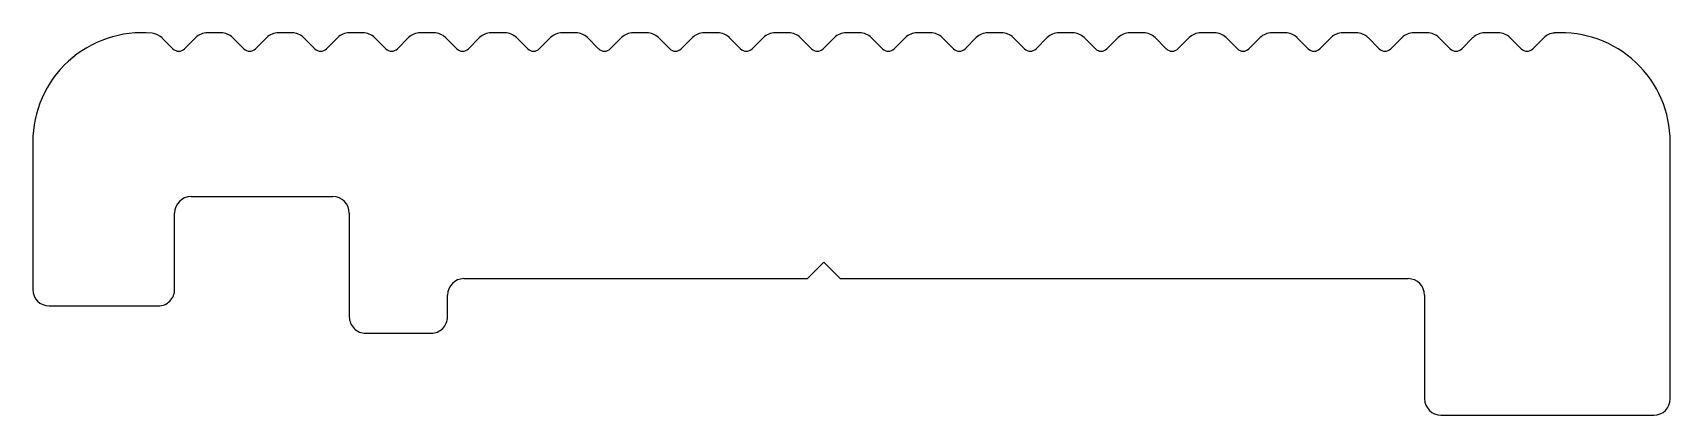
# Model space of a CAD drawing. Extents: x 1441.4 to 1471.4, y 419.7 to 426.7.
import ezdxf

# ---------------------------------------------------------------- set-up
doc = ezdxf.new("R2010")
doc.units = 0
doc.layers.get('0').update_dxf_attribs({"linetype": 'CONTINUOUS'})

msp = doc.modelspace()

# ---------------------------------------------------------------- linework, layer by layer
for p, q in [((1443.939, 426.435), (1443.74, 426.633)), ((1444.357, 426.641), (1444.151, 426.435)), ((1444.82, 426.729), (1444.569, 426.729)), ((1445.238, 426.435), (1445.032, 426.641)), ((1445.657, 426.641), (1445.451, 426.435)), ((1446.12, 426.729), (1445.869, 426.729)), ((1446.539, 426.435), (1446.333, 426.641)), ((1446.957, 426.641), (1446.751, 426.435)), ((1447.42, 426.729), (1447.169, 426.729)), ((1447.839, 426.435), (1447.632, 426.641)), ((1448.256, 426.641), (1448.05, 426.435)), ((1448.72, 426.729), (1448.469, 426.729)), ((1449.138, 426.435), (1448.932, 426.641)), ((1449.557, 426.641), (1449.351, 426.435)), ((1450.02, 426.729), (1449.769, 426.729)), ((1450.439, 426.435), (1450.233, 426.641)), ((1450.857, 426.641), (1450.651, 426.435)), ((1451.32, 426.729), (1451.069, 426.729)), ((1451.738, 426.435), (1451.532, 426.641)), ((1452.157, 426.641), (1451.951, 426.435)), ((1452.62, 426.729), (1452.369, 426.729)), ((1453.039, 426.435), (1452.833, 426.641)), ((1453.457, 426.641), (1453.251, 426.435)), ((1453.92, 426.729), (1453.669, 426.729)), ((1454.339, 426.435), (1454.132, 426.641)), ((1454.756, 426.641), (1454.55, 426.435)), ((1455.22, 426.729), (1454.969, 426.729)), ((1455.638, 426.435), (1455.432, 426.641)), ((1456.057, 426.641), (1455.851, 426.435)), ((1456.52, 426.729), (1456.269, 426.729)), ((1456.939, 426.435), (1456.733, 426.641)), ((1457.357, 426.641), (1457.151, 426.435)), ((1457.82, 426.729), (1457.569, 426.729)), ((1458.238, 426.435), (1458.032, 426.641)), ((1458.657, 426.641), (1458.451, 426.435)), ((1459.12, 426.729), (1458.869, 426.729)), ((1459.539, 426.435), (1459.333, 426.641)), ((1459.957, 426.641), (1459.751, 426.435)), ((1460.42, 426.729), (1460.169, 426.729)), ((1460.839, 426.435), (1460.632, 426.641)), ((1461.256, 426.641), (1461.05, 426.435)), ((1461.72, 426.729), (1461.469, 426.729)), ((1462.138, 426.435), (1461.932, 426.641)), ((1462.557, 426.641), (1462.351, 426.435)), ((1463.02, 426.729), (1462.769, 426.729)), ((1463.439, 426.435), (1463.233, 426.641)), ((1463.857, 426.641), (1463.651, 426.435)), ((1464.32, 426.729), (1464.069, 426.729)), ((1464.738, 426.435), (1464.532, 426.641)), ((1465.157, 426.641), (1464.951, 426.435)), ((1465.62, 426.729), (1465.369, 426.729)), ((1466.039, 426.435), (1465.833, 426.641)), ((1466.457, 426.641), (1466.251, 426.435)), ((1466.92, 426.729), (1466.669, 426.729)), ((1467.339, 426.435), (1467.132, 426.641)), ((1467.756, 426.641), (1467.55, 426.435)), ((1468.22, 426.729), (1467.969, 426.729)), ((1468.638, 426.435), (1468.432, 426.641)), ((1469.053, 426.638), (1468.851, 426.435)), ((1441.37, 424.729), (1441.37, 422.029)), ((1471.37, 420.029), (1471.37, 424.729)), ((1444.27, 423.729), (1446.87, 423.729)), ((1443.97, 422.029), (1443.97, 423.429)), ((1447.17, 423.429), (1447.17, 421.529)), ((1455.562, 422.229), (1455.861, 422.529)), ((1455.861, 422.529), (1456.162, 422.229)), ((1449.27, 422.229), (1455.562, 422.229)), ((1456.162, 422.229), (1466.57, 422.229)), ((1448.97, 421.528), (1448.97, 421.929)), ((1466.87, 421.929), (1466.87, 420.029)), ((1441.67, 421.729), (1443.67, 421.729)), ((1447.47, 421.229), (1448.67, 421.229)), ((1467.17, 419.729), (1471.07, 419.729))]:
    msp.add_line(p, q)
for centre, radius, start, end in [((1443.37, 424.729), 2, 84.6911, 180), ((1443.528, 426.421), 0.3, 45.0258, 84.7486), ((1444.569, 426.429), 0.3, 89.9527, 135.0062), ((1444.82, 426.429), 0.3, 44.9938, 89.954), ((1445.869, 426.429), 0.3, 90.046, 135.0062), ((1446.121, 426.429), 0.3, 44.9938, 90.0473), ((1447.169, 426.429), 0.3, 90.046, 135.0062), ((1447.42, 426.429), 0.3, 44.9938, 90.0473), ((1448.469, 426.429), 0.3, 89.9527, 135.0062), ((1448.72, 426.429), 0.3, 44.9938, 89.954), ((1449.769, 426.429), 0.3, 90.046, 135.0062), ((1450.02, 426.429), 0.3, 44.9938, 90.0473), ((1451.069, 426.429), 0.3, 89.9527, 135.0062), ((1451.32, 426.429), 0.3, 44.9938, 89.954), ((1452.369, 426.429), 0.3, 90.046, 135.0062), ((1452.621, 426.429), 0.3, 44.9938, 90.0473), ((1453.669, 426.429), 0.3, 90.046, 135.0062), ((1453.92, 426.429), 0.3, 44.9938, 90.0473), ((1454.969, 426.429), 0.3, 89.9527, 135.0062), ((1455.22, 426.429), 0.3, 44.9938, 89.954), ((1456.269, 426.429), 0.3, 90.046, 135.0062), ((1456.52, 426.429), 0.3, 44.9938, 90.0473), ((1457.569, 426.429), 0.3, 89.9527, 135.0062), ((1457.82, 426.429), 0.3, 44.9938, 89.954), ((1458.869, 426.429), 0.3, 90.046, 135.0062), ((1459.121, 426.429), 0.3, 44.9938, 90.0473), ((1460.169, 426.429), 0.3, 90.046, 135.0062), ((1460.42, 426.429), 0.3, 44.9938, 90.0473), ((1461.469, 426.429), 0.3, 89.9527, 135.0062), ((1461.72, 426.429), 0.3, 44.9938, 89.954), ((1462.769, 426.429), 0.3, 90.046, 135.0062), ((1463.02, 426.429), 0.3, 44.9938, 90.0473), ((1464.069, 426.429), 0.3, 89.9527, 135.0062), ((1464.32, 426.429), 0.3, 44.9938, 89.9541), ((1465.369, 426.429), 0.3, 90.046, 135.0062), ((1465.62, 426.429), 0.3, 44.9938, 90.0473), ((1466.669, 426.429), 0.3, 90.046, 135.0062), ((1466.92, 426.429), 0.3, 44.9938, 90.0473), ((1467.969, 426.429), 0.3, 89.9527, 135.0062), ((1468.22, 426.429), 0.3, 44.9938, 89.9541), ((1469.265, 426.425), 0.3, 93.4705, 134.9877), ((1469.37, 424.729), 2, 0.0002, 93.525), ((1444.045, 426.541), 0.15, 225.0825, 314.9175), ((1445.345, 426.541), 0.15, 224.9507, 315.0493), ((1446.645, 426.541), 0.15, 225.0825, 314.9175), ((1447.944, 426.541), 0.15, 225.0825, 314.9175), ((1449.245, 426.541), 0.15, 224.9507, 315.0493), ((1450.545, 426.541), 0.15, 225.0825, 314.9175), ((1451.845, 426.541), 0.15, 224.9507, 315.0493), ((1453.145, 426.541), 0.15, 225.0825, 314.9175), ((1454.444, 426.541), 0.15, 225.0825, 314.9175), ((1455.745, 426.541), 0.15, 224.9507, 315.0493), ((1457.045, 426.541), 0.15, 225.0825, 314.9175), ((1458.345, 426.541), 0.15, 224.9507, 315.0493), ((1459.645, 426.541), 0.15, 225.0825, 314.9175), ((1460.944, 426.541), 0.15, 225.0825, 314.9175), ((1462.245, 426.541), 0.15, 224.9507, 315.0493), ((1463.545, 426.541), 0.15, 225.0825, 314.9175), ((1464.845, 426.541), 0.15, 224.9507, 315.0493), ((1466.145, 426.541), 0.15, 225.0825, 314.9175), ((1467.444, 426.541), 0.15, 225.0825, 314.9175), ((1468.745, 426.541), 0.15, 224.9507, 315.0493), ((1444.27, 423.429), 0.3, 90.0373, 179.986), ((1446.87, 423.429), 0.3, 0.014, 89.9627), ((1449.27, 421.928), 0.3, 90.061, 179.9623), ((1466.57, 421.928), 0.3, 0.0377, 89.939), ((1441.67, 422.029), 0.3, 179.9906, 269.9627), ((1443.67, 422.029), 0.3, 269.944, 0.0094), ((1447.47, 421.529), 0.3, 179.9906, 270.056), ((1448.67, 421.529), 0.3, 269.944, 359.986), ((1467.17, 420.029), 0.3, 180.0143, 269.939), ((1471.07, 420.029), 0.3, 270.0373, 0.0094)]:
    msp.add_arc(centre, radius, start, end)

doc.saveas('drawing.dxf')
